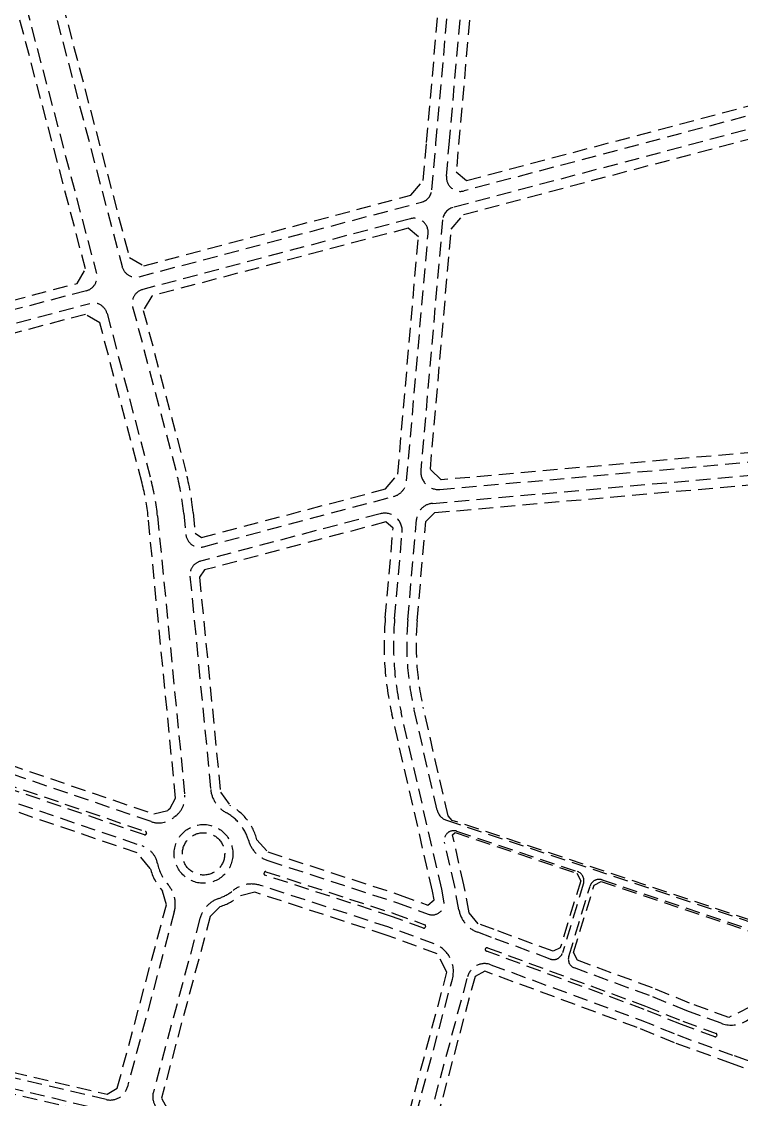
# Model space of a CAD drawing. Header units: metres. Extents: x 566243 to 572707, y 2062953 to 2068466.
# Drawn here: x 566979 to 567591, y 2064872 to 2065789 of the extents above; entities that cross this region are included whole.
import ezdxf

# ---------------------------------------------------------------- set-up
doc = ezdxf.new("R2010")
doc.units = ezdxf.units.M
doc.linetypes.add('HIDDEN', pattern=[0.375, 0.25, -0.125])
doc.layers.add('LogDg phu', color=7, linetype='CONTINUOUS')
doc.layers.add('ViaHeSphu', color=32, linetype='CONTINUOUS')

msp = doc.modelspace()

# ---------------------------------------------------------------- linework, layer by layer
at = {"layer": 'LogDg phu', "linetype": 'HIDDEN', "ltscale": 50}
for points in [[(567342.376, 2065684.115), (567367.049, 2065965.747, -0.3162801), (567375.94, 2065976.303), (567683.166, 2066057.412, -0.48246), (567698.224, 2066046.179), (567698.531, 2066036.237), (567718.048, 2065983.3), (567736.2, 2065939.61), (567753.343, 2065898.352), (567764.183, 2065872.26), (567782.889, 2065827.24), (567791.558, 2065806.374, -0.0339713), (567802.16, 2065774.999, -0.4141603), (567793.62, 2065760.336), (567355.051, 2065644.552, -0.5192549), (567340.033, 2065657.195), (567342.376, 2065684.115)], [(566967.917, 2065856.172), (567042.307, 2065574.397, -0.4142136), (567033.768, 2065559.731), (566953.313, 2065538.491)], [(566956.185, 2065527.614), (567036.64, 2065548.854, -0.4142136), (567051.305, 2065540.315), (567088.858, 2065398.071, -0.0402323), (567094.219, 2065368.222), (567117.376, 2065130.908, -0.2624126), (567109.44, 2065112.943, 0.0118165), (567107.952, 2065111.776, -0.2600865), (567088.778, 2065108.288), (566947.579, 2065156.49)], [(567188.075, 2065075.197), (567298.349, 2065039.293), (567324.589, 2065029.661, 0.5803113), (567337.872, 2065040.845), (567336.047, 2065050.837), (567301.491, 2065201.402, -0.0782646), (567295.976, 2065280.749), (567302.374, 2065354.257, 0.5192549), (567283.602, 2065370.06), (567130.711, 2065329.697, 0.3678511), (567121.831, 2065316.929), (567139.527, 2065135.583, 0.2489148), (567152.474, 2065116.044, -0.2004592), (567171.8, 2065092.018, 0.2485023), (567188.075, 2065075.197)], [(566944.51, 2065147.5), (567084.12, 2065099.84, -0.4265863), (567084.728, 2065098.532), (567084.366, 2065097.599, -0.4019481), (567083.111, 2065097.015), (566943.54, 2065144.661)], [(566940.471, 2065135.67), (567081.083, 2065087.669, -0.2654405), (567094.207, 2065072.793, 0.1289824), (567103.229, 2065054.609, -0.2498084), (567108.532, 2065031.701), (567068.569, 2064882.734, -0.4047163), (567050.668, 2064872.014), (566823.659, 2064925.063)], [(567146.32, 2065043.048, 0.2498084), (567130.264, 2065025.871), (567090.683, 2064878.33, 0.3943497), (567100.304, 2064860.255), (567284.292, 2064797.154, 0.4343604), (567299.775, 2064805.395), (567345.125, 2064974.442, 0.3881785), (567329.594, 2065004.388), (567291.15, 2065018.5), (567181.915, 2065054.066, 0.2535598), (567158.484, 2065049.757, -0.0874802), (567146.32, 2065043.048)], [(567358.103, 2064976.503, -0.4411398), (567377.778, 2064986.691), (567504.803, 2064939.869), (567536.575, 2064926.92), (567584.995, 2064909.348), (567595.003, 2064905.738), (567612.612, 2064900.358, -0.423598), (567619.156, 2064887.569), (567559.763, 2064713.27, -0.4147931), (567547.054, 2064707.036), (567318.425, 2064785.448, -0.3943497), (567310.727, 2064799.908), (567358.103, 2064976.503)], [(566821.611, 2064916.299), (567047.384, 2064863.539, -0.4237751)]]:
    msp.add_lwpolyline(points, format="xyb", dxfattribs=at)
for points in [[(567331.169, 2065685.091), (567354.734, 2065954.09, 0.5194334), (567339.717, 2065966.74), (566998.211, 2065876.58, 0.4142136), (566989.672, 2065861.915), (567064.062, 2065580.14, 0.4142136), (567078.728, 2065571.601), (567318.836, 2065634.991, 0.3164348), (567327.728, 2065645.553)], [(567318.256, 2065406.992, 0.4663945), (567334.518, 2065390.749), (567749.455, 2065427.358, 0.2981785), (567770.96, 2065444.31), (567802.176, 2065537.368, 0.0759697), (567808.641, 2065574.578), (567810.623, 2065671.9), (567810.221, 2065715.032, 0.0240262), (567808.877, 2065738.429, 0.4596837), (567793.881, 2065748.769), (567345.677, 2065630.442, 0.3164348), (567336.786, 2065619.88)], [(567133.369, 2065342.034), (567295.06, 2065384.721, 0.3164348), (567306.175, 2065397.923), (567324.48, 2065608.238, 0.5192549), (567309.462, 2065620.881), (567081.599, 2065560.724, 0.4142136), (567073.06, 2065546.058), (567110.613, 2065403.814, -0.0402314), (567116.612, 2065370.407), (567118.363, 2065352.471, 0.4621474)], [(567314.624, 2065365.261, -0.3638895), (567328.249, 2065378.902), (567739.024, 2065415.144, -0.5406201), (567754.563, 2065395.431), (567629.028, 2065021.207, -0.4139671), (567618.906, 2065016.164), (567340.03, 2065109.453, -0.2613097), (567332.141, 2065118.149), (567312.456, 2065203.919, -0.0782646), (567307.184, 2065279.774)], [(567456.733, 2065055.885), (567438.741, 2064996.688, -0.4313294), (567428.32, 2064991.508), (567378.322, 2065009.937), (567366.686, 2065014.208, -0.2655735), (567350.708, 2065033.185), (567347.069, 2065053.107), (567338.41, 2065090.835, -0.5856534), (567348.745, 2065100.211), (567451.617, 2065065.799, -0.4061093)], [(567294.259, 2065027.479), (567185.497, 2065062.891, -0.4051242), (567184.846, 2065064.122), (567185.126, 2065065.082, -0.4233617), (567186.396, 2065065.753), (567295.24, 2065030.314), (567321.645, 2065020.622, -0.4142136), (567322.239, 2065019.338), (567321.895, 2065018.399, -0.4142136), (567320.611, 2065017.805)], [(567448.997, 2064983.886, -0.3973024), (567444.109, 2064993.719), (567462.296, 2065053.556, -0.4223645), (567472.489, 2065058.817), (567616.985, 2065010.48, -0.41446), (567622.032, 2065000.349), (567605.945, 2064952.395, -0.4214011), (567573.715, 2064936.846), (567544.482, 2064947.455), (567512.761, 2064960.383)], [(567570.133, 2064926.975), (567569.792, 2064926.035, -0.4142136), (567568.51, 2064925.437), (567539.989, 2064935.787), (567508.239, 2064948.727), (567374.007, 2064998.205, -1), (567375.045, 2065001.02), (567509.324, 2064951.525), (567541.067, 2064938.588), (567569.534, 2064928.257, -0.4142136)]]:
    msp.add_lwpolyline(points, format="xyb", close=True, dxfattribs=at)
msp.add_circle((567133.378, 2065080.896), 25, dxfattribs=at)
at = {"layer": 'ViaHeSphu', "linetype": 'HIDDEN', "ltscale": 50}
msp.add_lwpolyline([(567795.305, 2065777.329, 0.029764), (567786.017, 2065804.072), (567777.348, 2065824.938), (567758.643, 2065869.958), (567747.802, 2065896.05), (567730.66, 2065937.308), (567712.461, 2065981.11), (567692.564, 2066035.077), (567692.356, 2066041.814), (567681.041, 2066048.577), (567384.932, 2065970.402), (567374.391, 2065957.888), (567348.377, 2065660.797), (567348.377, 2065660.797), (567357.179, 2065653.388), (567789.611, 2065767.552)], format="xyb", close=True, dxfattribs=at)
for points in [[(567082.487, 2065580.868), (567309.845, 2065640.891), (567320.381, 2065653.406), (567323.199, 2065685.784), (567346.389, 2065950.495), (567337.593, 2065957.905), (567006.055, 2065870.377), (566998.939, 2065858.156), (567070.265, 2065587.984)], [(567454.26, 2065058.063), (567436.949, 2065001.107), (567430.803, 2064998.053), (567380.739, 2065016.507), (567367.103, 2065021.512), (567359.274, 2065030.81), (567354.906, 2065054.721), (567345.174, 2065097.124), (567347.348, 2065099.097), (567450.972, 2065064.433)], [(567515.293, 2064966.91), (567451.465, 2064990.437), (567448.227, 2064996.95), (567465.644, 2065054.254), (567471.84, 2065057.452), (567613.669, 2065010.008), (567616.821, 2065003.681), (567599.153, 2064951.013), (567580.282, 2064941.909), (567546.998, 2064953.988)], [(567372.76, 2064981.08), (567364.378, 2064976.74), (567316.495, 2064798.25), (567321.302, 2064789.218), (567550.416, 2064710.641), (567556.758, 2064713.751), (567614.765, 2064883.982), (567609.705, 2064893.927), (567592.791, 2064899.094), (567582.614, 2064902.765), (567534.059, 2064920.387), (567502.27, 2064933.342)]]:
    msp.add_lwpolyline(points, close=True, dxfattribs=at)
for points in [[(567046.696, 2064859.078), (566820.587, 2064911.917), (566824.683, 2064929.445), (567051.362, 2064876.473), (567059.992, 2064881.641), (567101.861, 2065037.711), (567098.595, 2065049.287, -0.1186115), (567088.023, 2065068.569), (567076.978, 2065081.674), (566938.21, 2065129.045), (566949.84, 2065163.115), (567091.04, 2065114.913), (567102.935, 2065117.87, -0.0118165), (567104.716, 2065119.267), (567109.603, 2065128.198), (567086.257, 2065367.445, 0.0402323), (567081.123, 2065396.029), (567045.102, 2065532.471), (567032.88, 2065539.588), (566958.227, 2065519.879), (566951.271, 2065546.226), (567025.925, 2065565.935), (567033.041, 2065578.156), (566961.714, 2065848.328)], [(567804.221, 2065714.976), (567804.622, 2065671.933), (567802.642, 2065574.7, -0.0759697), (567796.488, 2065539.276), (567765.191, 2065445.977), (567752.049, 2065435.618), (567335.464, 2065398.864), (567326.37, 2065407.947), (567344.132, 2065612.026), (567354.668, 2065624.541), (567794.602, 2065740.686), (567803.211, 2065734.776, -0.020834), (567804.221, 2065714.976)], [(567082.151, 2065542.964), (567118.348, 2065405.856, -0.0402323), (567124.575, 2065371.184), (567126.296, 2065353.545), (567131.616, 2065349.845), (567288.109, 2065391.16), (567298.645, 2065403.675), (567316.199, 2065605.363), (567307.398, 2065612.773), (567089.267, 2065555.185), (567082.151, 2065542.964)], [(567320.253, 2065205.708, -0.0782646), (567315.154, 2065279.08), (567322.496, 2065363.443), (567330.076, 2065371.032), (567742.592, 2065407.428), (567749.373, 2065398.826), (567622.864, 2065021.695), (567616.532, 2065018.54), (567344.989, 2065109.376), (567341.473, 2065113.252), (567320.253, 2065205.708)], [(567155.884, 2065122.157, -0.2067042), (567178.845, 2065092.802), (567188.2, 2065082.518), (567300.639, 2065045.909), (567324.269, 2065037.235), (567329.582, 2065041.709), (567328.21, 2065049.222), (567293.694, 2065199.613, -0.0782646), (567288.006, 2065281.443), (567294.66, 2065357.892), (567288.499, 2065363.079), (567134.297, 2065322.369), (567129.948, 2065316.117), (567147.784, 2065133.339), (567155.884, 2065122.157)], [(567147.669, 2065036.122), (567139.047, 2065027.735), (567097.62, 2064873.315), (567102.428, 2064864.284), (567285.305, 2064801.564), (567293.74, 2064806.054), (567340.461, 2064980.211), (567332.305, 2064995.936), (567288.86, 2065011.884), (567177.054, 2065048.287), (567163.814, 2065045.083, -0.0991882), (567147.669, 2065036.122)]]:
    msp.add_lwpolyline(points, format="xyb", dxfattribs=at)
msp.add_circle((567133.378, 2065080.896), 18, dxfattribs=at)

doc.saveas('drawing.dxf')
